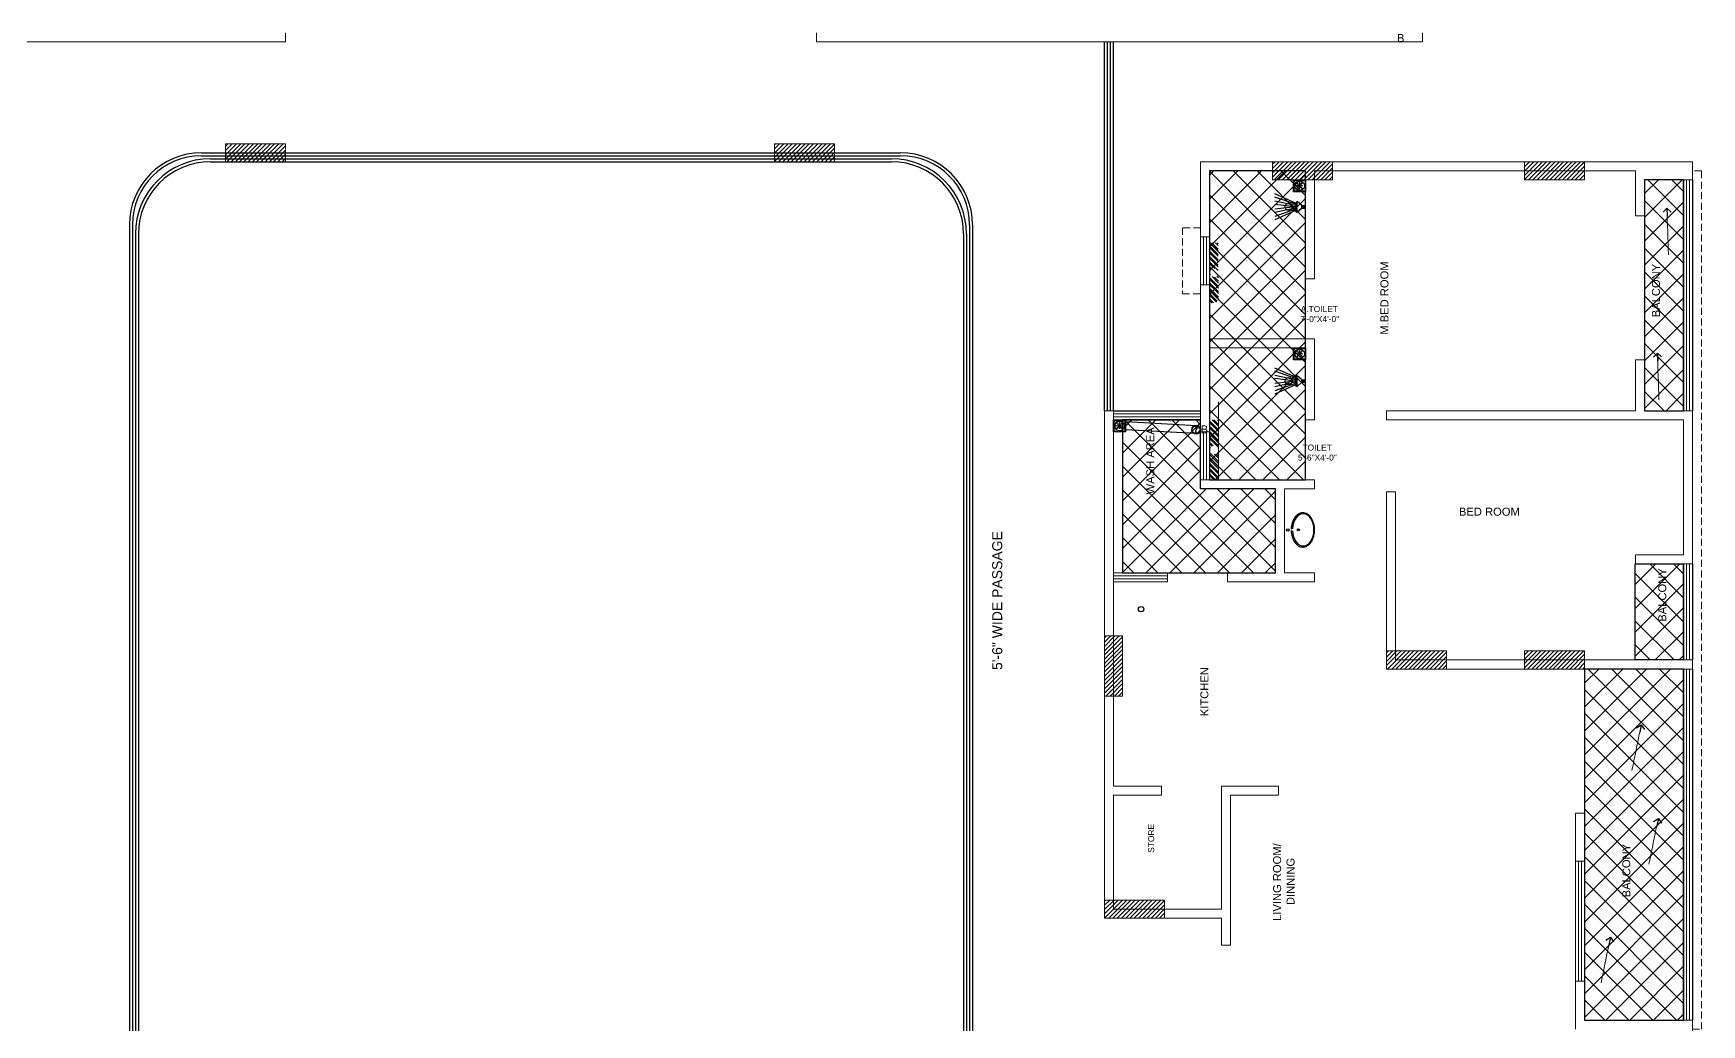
# Model space of a CAD drawing. Header units: inches. Extents: x 1807 to 67852, y 1160 to 20242.
# Drawn here: x 19589 to 20423, y 8973 to 9468 of the extents above; entities that cross this region are included whole.
import ezdxf

# ---------------------------------------------------------------- set-up
doc = ezdxf.new("R2010")
doc.units = ezdxf.units.IN
doc.header["$MEASUREMENT"] = 0
doc.linetypes.add('DASHED', pattern=[0.75, 0.5, -0.25])
doc.layers.get('0').update_dxf_attribs({"lineweight": 20})
for name, color, linetype, lineweight in [('4 upvc pip hatch', 6, 'Continuous', 5), ('4. UPCV', 6, 'Continuous', 30), ('AP_TEXT', 7, 'Continuous', 13), ('Bathing', 3, 'Continuous', 30), ('column_01', 7, 'Continuous', 18), ('Dummy wall', 8, 'Continuous', 18), ('HATCH', 8, 'Continuous', 0), ('N.WALL', 7, 'Continuous', 25), ('PROJ.', 8, 'DASHED', 20), ('RAILING', 8, 'Continuous', 25), ('Railing 01', 8, 'Continuous', 18), ('SHOP TEXT', 7, 'Continuous', 15), ('SUNK', 216, 'Continuous', 30), ('SUNK HTACH', 165, 'Continuous', 15), ('wall', 7, 'Continuous', 20), ('WINDOW', 8, 'Continuous', 15)]:
    doc.layers.add(name, color=color, linetype=linetype, lineweight=lineweight)
doc.styles.add('Krupalu', font='arial.ttf', dxfattribs={"height": 8})
doc.styles.add('Krupalu 1', font='arial.ttf')
doc.dimstyles.new('Krupalu', dxfattribs={"dimtxt": 4, "dimasz": 4, "dimexe": 0, "dimexo": 0, "dimgap": 0.09, "dimtad": 0, "dimtoh": 1, "dimdec": 0, "dimzin": 3, "dimdsep": 46, "dimlunit": 4, "dimtxsty": 'Krupalu', "dimblk": 'DOTSMALL', "dimcen": 0, "dimse1": 1, "dimse2": 1, "dimclrd": 256, "dimclre": 256, "dimclrt": 7, "dimadec": 0, "dimazin": 0, "dimtfac": 1, "dimtdec": 0, "dimtofl": 0, "dimtmove": 1, "dimatfit": 0, "dimldrblk": 'OPEN90', "dimfxl": 1, "dimtolj": 1, "dimtzin": 0, "dimlwd": -1, "dimarcsym": 0})
pattern_1 = [(45, (-2883.8112, 0), (-1.0606601718, 1.0606601718), [])]
pattern_2 = [(135, (25004.1776, -55328.927), (5.9662135, 5.9662135), []), (45, (25004.1776, -55328.927), (5.9662135, -5.9662135), [])]
pattern_3 = [(315, (-71376.2134, 21437.0292), (1.325825215, 1.325825215), []), (315, (-71376.2134, 21436.1453), (1.325825215, 1.325825215), [])]

# ---------------------------------------------------------------- blocks, each defined once
blk = doc.blocks.new('dfhtutrut')
at = {"layer": 'HATCH'}
h = blk.add_hatch(dxfattribs=at)
h.set_pattern_fill('ANSI31', color=256, scale=12, style=0)
h.set_pattern_definition(pattern_1)
h.paths.add_polyline_path([(142529.43, -630244.48), (142499.43, -630244.48), (142499.43, -630253.48), (142529.43, -630253.48)])
h = blk.add_hatch(dxfattribs=at)
h.set_pattern_fill('ANSI31', color=256, scale=12, style=0)
h.set_pattern_definition(pattern_1)
h.paths.add_polyline_path([(142803.93, -630244.48), (142773.93, -630244.48), (142773.93, -630253.48), (142803.93, -630253.48)])
h = blk.add_hatch(dxfattribs=at)
h.set_pattern_fill('ANSI31', color=256, scale=12, style=0)
h.set_pattern_definition(pattern_1)
h.paths.add_polyline_path([(143022.93, -630262.48), (143052.93, -630262.48), (143052.93, -630253.48), (143022.93, -630253.48)])
h = blk.add_hatch(dxfattribs=at)
h.set_pattern_fill('ANSI31', color=256, scale=12, style=0)
h.set_pattern_definition(pattern_1)
h.paths.add_polyline_path([(143178.93, -630262.48), (143148.93, -630262.48), (143148.93, -630253.48), (143178.93, -630253.48)])
h = blk.add_hatch(dxfattribs=at)
h.set_pattern_fill('ANSI31', color=256, scale=12, style=0)
h.set_pattern_definition(pattern_1)
h.paths.add_polyline_path([(142938.93, -630490.48), (142938.93, -630520.48), (142947.93, -630520.48), (142947.93, -630490.48)])
h = blk.add_hatch(dxfattribs=at)
h.set_pattern_fill('ANSI31', color=256, scale=12, style=0)
h.set_pattern_definition(pattern_1)
h.paths.add_polyline_path([(143079.93, -630506.98), (143109.93, -630506.98), (143109.93, -630497.98), (143079.93, -630497.98)])
h = blk.add_hatch(dxfattribs=at)
h.set_pattern_fill('ANSI31', color=256, scale=12, style=0)
h.set_pattern_definition(pattern_1)
h.paths.add_polyline_path([(143178.93, -630506.98), (143148.93, -630506.98), (143148.93, -630497.98), (143178.93, -630497.98)])
h = blk.add_hatch(dxfattribs=at)
h.set_pattern_fill('ANSI31', color=256, scale=12, style=0)
h.set_pattern_definition(pattern_1)
h.paths.add_polyline_path([(142938.93, -630631.48), (142968.93, -630631.48), (142968.93, -630622.48), (142938.93, -630622.48)])
at = {"layer": 'column_01'}
for points in [[(142529.43, -630244.48), (142499.43, -630244.48), (142499.43, -630253.48), (142529.43, -630253.48)], [(142803.93, -630244.48), (142773.93, -630244.48), (142773.93, -630253.48), (142803.93, -630253.48)], [(143022.93, -630262.48), (143052.93, -630262.48), (143052.93, -630253.48), (143022.93, -630253.48)], [(143178.93, -630262.48), (143148.93, -630262.48), (143148.93, -630253.48), (143178.93, -630253.48)], [(142938.93, -630490.48), (142938.93, -630520.48), (142947.93, -630520.48), (142947.93, -630490.48)], [(143079.93, -630506.98), (143109.93, -630506.98), (143109.93, -630497.98), (143079.93, -630497.98)], [(143178.93, -630506.98), (143148.93, -630506.98), (143148.93, -630497.98), (143178.93, -630497.98)], [(142938.93, -630631.48), (142968.93, -630631.48), (142968.93, -630622.48), (142938.93, -630622.48)]]:
    blk.add_lwpolyline(points, close=True, dxfattribs=at)
blk = doc.blocks.new('rwrwq')
at = {"layer": 'Bathing'}
for points in [[(19894.37, -3202.34), (19894.37, -3196.34), (19900.37, -3196.34), (19900.37, -3202.34)], [(19894.65, -3202.07), (19894.65, -3196.62), (19900.1, -3196.62), (19900.1, -3202.07)]]:
    blk.add_lwpolyline(points, close=True, dxfattribs=at)
for centre, radius in [((19897.37, -3199.34), 2.42), ((19895.5, -3199.34), 0.129), ((19895.93, -3197.89), 0.129), ((19895.93, -3200.79), 0.129), ((19896.22, -3199.34), 0.129), ((19896.42, -3198.38), 0.129), ((19896.42, -3200.3), 0.129), ((19896.87, -3199.34), 0.129), ((19896.94, -3198.91), 0.129), ((19896.94, -3199.77), 0.129), ((19897.37, -3198.11), 0.129), ((19897.37, -3198.11), 0.129), ((19897.37, -3198.83), 0.129), ((19897.37, -3198.83), 0.129), ((19897.37, -3199.34), 0.129), ((19897.37, -3199.85), 0.129), ((19897.37, -3199.85), 0.129), ((19897.37, -3200.57), 0.129), ((19897.37, -3200.57), 0.129), ((19897.37, -3201.28), 0.129), ((19897.37, -3201.28), 0.129), ((19897.81, -3198.91), 0.129), ((19897.81, -3199.77), 0.129), ((19897.88, -3199.34), 0.129), ((19898.33, -3198.38), 0.129), ((19898.33, -3200.3), 0.129), ((19898.52, -3199.34), 0.129), ((19898.82, -3197.89), 0.129), ((19898.82, -3200.79), 0.129)]:
    blk.add_circle(centre, radius, dxfattribs=at)
blk = doc.blocks.new('Shower')
at = {"layer": 'Bathing'}
h = blk.add_hatch(color=256, dxfattribs=at)
h.paths.add_polyline_path([(60267.42, -3620.43), (60268.65, -3620.43), (60268.65, -3618.64), (60267.42, -3618.64)])
h.paths.add_polyline_path([(60270.16, -3623.63), (60270.73, -3622.8), (60265.35, -3622.8), (60266.15, -3623.63)])
at = {"layer": 'Bathing', "ltscale": 3}
for p, q in [((60267.42, -3620.43), (60267.42, -3618.64)), ((60268.65, -3618.64), (60267.42, -3618.64)), ((60268.65, -3618.64), (60267.42, -3618.64)), ((60268.65, -3620.43), (60268.65, -3618.64)), ((60266.15, -3623.63), (60261.5, -3634)), ((60266.78, -3623.63), (60263.15, -3634)), ((60267.42, -3623.63), (60265.17, -3634)), ((60267.42, -3620.43), (60265.35, -3622.8)), ((60265.35, -3622.8), (60266.15, -3623.63)), ((60270.73, -3622.8), (60265.35, -3622.8)), ((60266.15, -3623.63), (60270.16, -3623.63)), ((60268.04, -3623.63), (60266.8, -3634)), ((60268.65, -3620.43), (60267.42, -3620.43)), ((60268.65, -3620.43), (60267.42, -3620.43)), ((60268.04, -3623.63), (60269.27, -3634)), ((60268.65, -3620.43), (60270.73, -3622.8)), ((60268.65, -3623.63), (60270.9, -3634)), ((60269.29, -3623.63), (60272.92, -3634)), ((60269.92, -3623.63), (60274.57, -3634)), ((60270.16, -3623.63), (60270.73, -3622.8))]:
    blk.add_line(p, q, dxfattribs=at)
for points in [[(60267.42, -3620.43), (60265.35, -3622.8)], [(60270.73, -3622.8), (60268.65, -3620.43)]]:
    blk.add_lwpolyline(points, dxfattribs=at)
blk.add_circle((60268.04, -3627.04), 1.78, dxfattribs=at)
blk = doc.blocks.new('_DotSmall')
at = {"color": 0, "linetype": 'ByBlock', "const_width": 0.5}
blk.add_lwpolyline([(-0.0625, 0, 1), (0.0625, 0, 1)], format="xyb", close=True, dxfattribs=at)
blk = doc.blocks.new('_Open90')
at = {"color": 0, "linetype": 'ByBlock', "lineweight": -2}
for p, q in [((0, 0), (-1, 0)), ((-0.5, 0.5), (0, 0)), ((0, 0), (-0.5, -0.5))]:
    blk.add_line(p, q, dxfattribs=at)

msp = doc.modelspace()

# ---------------------------------------------------------------- hatches: boundary and pattern name
at = {"layer": '4 upvc pip hatch', "ltscale": 10}
h = msp.add_hatch(dxfattribs=at)
h.set_pattern_fill('ANSI31', color=256, scale=2, angle=360, style=0)
h.set_pattern_definition([(135, (62618.15662, -84542.61441), (0.1767766953, 0.1767766953), [])])
edge = h.paths.add_edge_path()
edge.add_spline(control_points=[(20169.66, 9272.29), (20169.94, 9271.91), (20170.62, 9270.99), (20169.11, 9269.62), (20169.77, 9268.68), (20170.04, 9268.31)], knot_values=[0, 0, 0, 0, 1.259254, 3.09623, 4.348223, 4.348223, 4.348223, 4.348223], degree=3, periodic=0)
edge.add_arc((20169.8, 9270.29), 2, 0, 96.73796, ccw=False)
edge.add_arc((20169.8, 9270.29), 2, 274.06339, 360, ccw=False)
h = msp.add_hatch(dxfattribs=at)
h.set_pattern_fill('ANSI31', color=256, scale=2, angle=360, style=0)
h.set_pattern_definition([(135, (62618.15662, -84542.61441), (0.1767766953, 0.1767766953), [])])
edge = h.paths.add_edge_path()
edge.add_spline(control_points=[(20169.66, 9272.29), (20169.94, 9271.91), (20170.62, 9270.99), (20169.11, 9269.62), (20169.77, 9268.68), (20170.04, 9268.31)], knot_values=[0, 0, 0, 0, 1.259254, 3.09623, 4.348223, 4.348223, 4.348223, 4.348223], degree=3, periodic=0)
edge.add_arc((20169.8, 9270.29), 2, 0, 96.73796, ccw=False)
edge.add_arc((20169.8, 9270.29), 2, 274.06339, 360, ccw=False)
at = {"layer": 'Dummy wall', "ltscale": 10}
h = msp.add_hatch(dxfattribs=at)
h.set_pattern_fill('ANSI32', color=256, scale=5, angle=270, style=0)
h.set_pattern_definition(pattern_3)
h.paths.add_polyline_path([(20181, 9345.69), (20181, 9344.14), (20181, 9335.52), (20179.87, 9333.67), (20176.5, 9333.67), (20176.5, 9342.67), (20176.5, 9363.67), (20176.86, 9363.67), (20176.86, 9349.44, 0.091616), (20176.72, 9348.67, 1), (20181, 9348.67)])
h = msp.add_hatch(dxfattribs=at)
h.set_pattern_fill('ANSI32', color=256, scale=5, angle=270, style=0)
h.set_pattern_definition(pattern_3)
h.paths.add_polyline_path([(20180.86, 9363.67), (20180.86, 9349.44, 0.688072), (20176.86, 9349.44), (20176.86, 9363.67)])
h = msp.add_hatch(dxfattribs=at)
h.set_pattern_fill('ANSI32', color=256, scale=5, angle=270, style=0)
h.set_pattern_definition(pattern_3)
h.paths.add_polyline_path([(20176.5, 9275.17), (20181, 9275.17), (20181, 9264.62), (20181, 9263.16), (20181, 9260.17, 2.414214), (20178.86, 9258.03, 0.408178), (20181, 9260.13), (20181, 9257.19), (20181, 9255.64), (20181, 9245.17), (20176.5, 9245.17), (20176.5, 9269.17)])
at = {"layer": 'SUNK HTACH', "ltscale": 10}
h = msp.add_hatch(dxfattribs=at)
h.set_pattern_fill('ANSI37', color=256, scale=67.5, angle=180, style=0)
h.set_pattern_definition(pattern_2)
h.paths.add_polyline_path([(20224.5, 9399.67), (20176.5, 9399.67), (20176.5, 9245.17), (20224.5, 9245.17)])
h = msp.add_hatch(dxfattribs=at)
h.set_pattern_fill('ANSI37', color=114, scale=67.5, angle=180, style=0)
h.set_pattern_definition(pattern_2)
h.paths.add_polyline_path([(20394, 9279.67), (20413.5, 9279.67), (20413.5, 9395.17), (20394, 9395.17)])
h = msp.add_hatch(dxfattribs=at)
h.set_pattern_fill('ANSI37', color=256, scale=67.5, angle=180, style=0)
h.set_pattern_definition(pattern_2)
h.paths.add_polyline_path([(20209.5, 9198.67), (20133, 9198.67), (20133, 9275.17), (20172, 9275.17), (20172, 9240.67), (20209.5, 9240.67), (20209.5, 9198.67)])
h = msp.add_hatch(dxfattribs=at)
h.set_pattern_fill('ANSI37', color=114, scale=67.5, angle=180, style=0)
h.set_pattern_definition([(135, (25003.986, -55328.927), (5.9662135, 5.9662135), []), (45, (25003.986, -55328.927), (5.9662135, -5.9662135), [])])
h.paths.add_polyline_path([(20389.31, 9203.17), (20413.31, 9203.17), (20413.31, 9155.17), (20389.31, 9155.17)])
h = msp.add_hatch(dxfattribs=at)
h.set_pattern_fill('ANSI37', color=114, scale=67.5, angle=180, style=0)
h.set_pattern_definition(pattern_2)
h.paths.add_polyline_path([(20364, 8975.17), (20413.5, 8975.17), (20413.5, 9150.67), (20364, 9150.67)])

# ---------------------------------------------------------------- linework, layer by layer
at = {"layer": '4. UPCV', "ltscale": 10}
for p, q in [((20169.91, 9272.29, -3.91), (20134.61, 9274.17)), ((20169.7, 9268.3, -3.91), (20134.4, 9270.18))]:
    msp.add_line(p, q, dxfattribs=at)
for radius in [2.2, 2.2, 2, 2]:
    msp.add_circle((20169.8, 9270.29, -3.91), radius, dxfattribs=at)
msp.add_open_spline([(20169.66, 9272.29, -3.91), (20169.94, 9271.91, -3.91), (20170.62, 9270.99, -3.91), (20169.11, 9269.62, -3.91), (20169.77, 9268.68, -3.91), (20170.04, 9268.31, -3.91)], degree=3, knots=[0, 0, 0, 0, 1.259254, 3.096229, 4.348222, 4.348222, 4.348222, 4.348222], dxfattribs=at)
msp.add_open_spline([(20169.66, 9272.29, -3.91), (20169.94, 9271.91, -3.91), (20170.62, 9270.99, -3.91), (20169.11, 9269.62, -3.91), (20169.77, 9268.68, -3.91), (20170.04, 9268.31, -3.91)], degree=3, knots=[0, 0, 0, 0, 1.259254, 3.096229, 4.348222, 4.348222, 4.348222, 4.348222], dxfattribs=at)
at = {"layer": 'Bathing'}
for centre, radius in [((20215.62, 9220.16), 0.616), ((20220.84, 9220.22), 0.548), ((20220.84, 9220.22), 0.403)]:
    msp.add_circle(centre, radius, dxfattribs=at)
at = {"layer": 'Bathing', "extrusion": (2.76424e-10, -0.000530124, 1)}
msp.add_circle((20142.27, 9180.57, -4.42), 1.32, dxfattribs=at)
at = {"layer": 'Bathing'}
msp.add_ellipse((20223.35, 9220.22), major_axis=(0, 8.06), ratio=0.663758, start_param=1.630196, end_param=7.796446, dxfattribs=at)
for points, knots in [([(20217.31, 9219.83), (20217.34, 9218.78), (20217.5, 9217.74), (20218.11, 9215.65), (20218.61, 9214.62), (20219.88, 9212.96), (20220.65, 9212.32), (20222.1, 9211.7), (20222.74, 9211.59), (20224, 9211.65), (20224.63, 9211.84), (20225.79, 9212.47), (20226.33, 9212.92), (20227.28, 9214.02), (20227.69, 9214.68), (20228.5, 9216.47), (20228.82, 9217.69), (20229.06, 9220.21), (20228.99, 9221.51), (20228.48, 9223.94), (20228.03, 9225.08), (20226.83, 9226.96), (20226.08, 9227.7), (20224.58, 9228.53), (20223.87, 9228.72), (20223.16, 9228.72)], [1.610972, 1.610972, 1.610972, 1.610972, 1.985827, 1.985827, 2.425311, 2.425311, 2.864794, 2.864794, 3.176532, 3.176532, 3.48827, 3.48827, 3.800008, 3.800008, 4.111746, 4.111746, 4.567037, 4.567037, 5.022328, 5.022328, 5.477619, 5.477619, 5.93291, 5.93291, 6.283185, 6.283185, 6.283185, 6.283185]), ([(20223.16, 9228.72), (20222.69, 9228.72), (20222.23, 9228.64), (20220.92, 9228.19), (20220.13, 9227.6), (20218.8, 9226.03), (20218.27, 9225.04), (20217.55, 9222.88), (20217.35, 9221.73), (20217.32, 9220.56)], [0, 0, 0, 0, 0.227893, 0.227893, 0.667377, 0.667377, 1.10686, 1.10686, 1.523521, 1.523521, 1.523521, 1.523521])]:
    msp.add_open_spline(points, degree=3, knots=knots, dxfattribs=at)
at = {"layer": 'PROJ.', "ltscale": 7}
for points in [[(20418, 8970.67), (20422.5, 8970.67), (20422.5, 9399.67), (20418, 9399.67)], [(20172, 9371.17), (20163, 9371.17), (20163, 9338.17), (20172, 9338.17)]]:
    msp.add_lwpolyline(points, dxfattribs=at)
at = {"layer": 'RAILING'}
for p, q in [((20124, 9279.67), (20124, 9464.17)), ((20125.5, 9279.67), (20125.5, 9464.17)), ((20127, 9279.67), (20127, 9464.17)), ((20128.5, 9279.67), (20128.5, 9464.17)), ((19672.5, 9408.67), (20022, 9408.67)), ((19672.5, 9407.17), (20022, 9407.17)), ((19677, 9405.67), (20017.5, 9405.67)), ((19677, 9404.17), (20017.5, 9404.17)), ((20413.5, 9395.17), (20413.5, 9279.67)), ((20418, 9395.17), (20418, 9279.67)), ((19636.5, 9372.67), (19636.5, 8606.17)), ((19638, 9372.67), (19638, 8606.17)), ((19639.5, 9368.17), (19639.5, 8606.17)), ((19641, 9368.17), (19641, 8606.17)), ((20053.5, 9368.17), (20053.5, 8605.97)), ((20055, 9368.17), (20055, 8605.96)), ((20056.5, 9372.67), (20056.5, 8605.94)), ((20058, 9372.67), (20058, 8605.93)), ((20128.5, 9279.67), (20172, 9279.67)), ((20128.5, 9275.17), (20172, 9275.17)), ((20413.5, 9203.17), (20413.5, 9155.17)), ((20418, 9203.17), (20418, 9155.17)), ((20413.5, 9150.67), (20413.5, 8975.17)), ((20418, 9150.67), (20418, 8975.17))]:
    msp.add_line(p, q, dxfattribs=at)
for centre, radius, start, end in [((19672.5, 9372.67), 36, 90, 180), ((20022, 9372.67), 36, 0, 90), ((19672.5, 9372.67), 34.5, 90, 180), ((19677, 9368.17), 37.5, 90, 180), ((19677, 9368.17), 36, 90, 180), ((20017.5, 9368.17), 37.5, 0, 90), ((20017.5, 9368.17), 36, 0, 90), ((20022, 9372.67), 34.5, 0, 90)]:
    msp.add_arc(centre, radius, start, end, dxfattribs=at)
at = {"layer": 'Railing 01'}
for p, q in [((20415, 9395.17), (20415, 9279.67)), ((20416.5, 9395.17), (20416.5, 9279.67)), ((20128.5, 9278.17), (20172, 9278.17)), ((20128.5, 9276.67), (20172, 9276.67)), ((20415, 9203.17), (20415, 9155.17)), ((20416.5, 9203.17), (20416.5, 9155.17)), ((20415, 9150.67), (20415, 8975.17)), ((20416.5, 9150.67), (20416.5, 8975.17))]:
    msp.add_line(p, q, dxfattribs=at)
at = {"layer": 'SUNK'}
for points in [[(20224.5, 9399.67), (20176.5, 9399.67), (20176.5, 9245.17), (20224.5, 9245.17)], [(20394, 9279.67), (20413.5, 9279.67), (20413.5, 9395.17), (20394, 9395.17)], [(20389.31, 9203.17), (20413.31, 9203.17), (20413.31, 9155.17), (20389.31, 9155.17)], [(20364, 8975.17), (20413.5, 8975.17), (20413.5, 9150.67), (20364, 9150.67)]]:
    msp.add_lwpolyline(points, close=True, dxfattribs=at)
msp.add_lwpolyline([(20209.5, 9198.67), (20209.5, 9240.67), (20172, 9240.67), (20172, 9275.17), (20133, 9275.17), (20133, 9198.67), (20209.5, 9198.67)], dxfattribs=at)
at = {"layer": 'wall'}
for p, q in [((19714.5, 9468.67), (19714.5, 9464.17)), ((19980, 9468.67), (19980, 9464.17)), ((20283, 9468.67), (20283, 9464.17)), ((19714.5, 9464.17), (19411.5, 9464.17)), ((19980, 9464.17), (20283, 9464.17)), ((20172, 9404.17), (20418, 9404.17)), ((20172, 9366.67), (20172, 9404.17)), ((20176.5, 9399.67), (20224.5, 9399.67)), ((20176.5, 9366.67), (20176.5, 9399.67)), ((20224.5, 9399.67), (20224.5, 9345.67)), ((20229, 9399.67), (20229, 9345.67)), ((20229, 9399.67), (20389.5, 9399.67)), ((20389.5, 9399.67), (20389.5, 9377.17)), ((20418, 9395.17), (20418, 9404.17)), ((20394, 9395.17), (20418, 9395.17)), ((20394, 9395.17), (20394, 9377.17)), ((20394, 9377.17), (20389.5, 9377.17)), ((20172, 9366.67), (20176.5, 9366.67)), ((20172, 9269.17, -4), (20172, 9342.67)), ((20172, 9342.67), (20176.5, 9342.67)), ((20176.5, 9269.17, -4), (20176.5, 9342.67)), ((20224.5, 9345.67), (20229, 9345.67)), ((20176.5, 9315.67), (20229, 9315.67)), ((20176.5, 9311.17), (20224.5, 9311.17)), ((20224.5, 9311.17), (20224.5, 9275.17)), ((20229, 9315.67), (20229, 9275.17)), ((20394, 9305.17), (20389.5, 9305.17)), ((20389.5, 9305.17), (20389.5, 9279.67)), ((20394, 9305.17), (20394, 9279.67)), ((20181, 9245.17), (20181, 9284.19)), ((20124, 9279.67), (20124, 9026.17)), ((20128.5, 9279.67), (20124, 9279.67)), ((20128.5, 9279.67), (20128.5, 9092.17)), ((20224.5, 9275.17), (20229, 9275.17)), ((20265, 9279.67), (20265, 9275.17)), ((20265, 9279.67), (20389.5, 9279.67)), ((20265, 9275.17), (20413.5, 9275.17)), ((20394, 9279.67), (20418, 9279.67)), ((20413.5, 9275.17), (20413.5, 9207.67)), ((20418, 9279.67), (20418, 9203.17)), ((20172, 9269.17, -4), (20176.5, 9269.17, -4)), ((20172, 9240.67), (20172, 9245.17, -4)), ((20172, 9245.17, -4), (20176.5, 9245.17, -4)), ((20176.5, 9245.17), (20176.5, 9245.17, -4)), ((20176.5, 9245.17), (20229, 9245.17)), ((20229, 9245.17), (20229, 9240.67)), ((20172, 9240.67), (20209.5, 9240.67)), ((20209.5, 9240.67), (20209.5, 9198.67)), ((20214, 9240.67), (20214, 9198.67)), ((20214, 9240.67), (20229, 9240.67)), ((20265, 9239.17), (20269.5, 9239.17)), ((20265, 9239.17), (20265, 9150.67)), ((20269.5, 9239.17), (20269.5, 9155.17)), ((20389.5, 9207.67), (20413.5, 9207.67)), ((20389.5, 9207.67), (20389.5, 9203.17)), ((20389.5, 9203.17), (20418, 9203.17)), ((20155.5, 9198.67), (20155.5, 9194.17)), ((20185.5, 9198.67), (20185.5, 9194.17)), ((20209.5, 9198.67), (20185.5, 9198.67)), ((20229, 9194.17), (20185.5, 9194.17)), ((20229, 9198.67), (20214, 9198.67)), ((20229, 9198.67), (20229, 9194.17)), ((20265, 9150.67), (20418, 9150.67)), ((20269.5, 9155.17), (20418, 9155.17)), ((20418, 9150.67), (20418, 9155.17)), ((20152.5, 9092.17), (20128.5, 9092.17)), ((20152.5, 9092.17), (20152.5, 9087.67)), ((20211, 9092.17), (20182.5, 9092.17)), ((20182.5, 9092.17), (20182.5, 9030.67)), ((20211, 9092.17), (20211, 9087.67)), ((20152.5, 9087.67), (20128.5, 9087.67)), ((20128.5, 9087.67), (20128.5, 9030.67)), ((20211, 9087.67), (20187, 9087.67)), ((20187, 9087.67), (20187, 9012.67)), ((20359.5, 9078.67), (20364, 9078.67)), ((20359.5, 9078.67), (20359.5, 9054.67)), ((20364, 9078.67), (20364, 9054.67)), ((20359.5, 9054.67), (20364, 9054.67)), ((20182.5, 9026.17), (20124, 9026.17)), ((20182.5, 9030.67), (20128.5, 9030.67)), ((20182.5, 9026.17), (20182.5, 9012.67)), ((20187, 9012.67), (20182.5, 9012.67)), ((20359.5, 8994.67), (20364, 8994.67)), ((20359.5, 8994.67), (20359.5, 8970.67)), ((20364, 8994.67), (20364, 8975.17)), ((20418, 8975.17), (20364, 8975.17)), ((20418, 8975.17), (20418, 8966.17))]:
    msp.add_line(p, q, dxfattribs=at)
at = {"layer": 'WINDOW'}
for p, q in [((20172, 9342.67), (20172, 9366.67)), ((20173.5, 9342.67), (20173.5, 9366.67)), ((20175, 9342.67), (20175, 9366.67)), ((20176.5, 9342.67), (20176.5, 9366.67)), ((20172, 9245.17, -4), (20172, 9269.17, -4)), ((20173.5, 9245.17, -4), (20173.5, 9269.17, -4)), ((20175, 9245.17, -4), (20175, 9269.17, -4)), ((20176.5, 9245.17, -4), (20176.5, 9269.17, -4)), ((20155.5, 9198.67), (20128.5, 9198.67)), ((20155.5, 9197.17), (20128.5, 9197.17)), ((20155.5, 9195.67), (20128.5, 9195.67)), ((20155.5, 9194.17), (20128.5, 9194.17)), ((20359.5, 9054.67), (20359.5, 8994.67)), ((20361, 9054.67), (20361, 8994.67)), ((20362.5, 9054.67), (20362.5, 8994.67)), ((20364, 9054.67), (20364, 8994.67))]:
    msp.add_line(p, q, dxfattribs=at)

# ---------------------------------------------------------------- block references
at = {"layer": 'Bathing'}
for name, p, rotation in [('rwrwq', (23420.84, 29289.55), 270.0000000000001), ('Shower', (23843.14, 69649.71), 270), ('rwrwq', (23420.84, 29205.55), 270.0000000000001), ('Shower', (23843.14, 69562.6), 270), ('rwrwq', (23330.84, 29169.55), 270.0000000000001)]:
    msp.add_blockref(name, p, dxfattribs=dict(at, rotation=rotation))
at = {"layer": 'column_01'}
msp.add_blockref('dfhtutrut', (-122814.93, 639657.65), dxfattribs=at)

# ---------------------------------------------------------------- texts
at = {"layer": '4. UPCV', "ltscale": 10, "style": 'Krupalu 1'}
msp.add_text('B', height=4, dxfattribs=at).set_placement((20270.18, 9464.05))
msp.add_text('B', height=4, rotation=360, dxfattribs=at).set_placement((20172.07, 9268.41, -3.91))
msp.add_text('B', height=4, rotation=360, dxfattribs=at).set_placement((20172.07, 9268.41, -3.91))
at = {"layer": 'AP_TEXT', "style": 'Krupalu 1'}
for s, height, p in [('M.BED ROOM', 4, (20265.92, 9317.76)), ('BALCONY', 4, (20401.66, 9326.46)), ('WASH AREA', 4, (20148.87, 9237.94)), ('BALCONY', 4, (20404.83, 9174.31)), ('KITCHEN', 4, (20175.92, 9127.06)), ('STORE ', 3, (20148.81, 9058.79)), ('LIVING ROOM/', 4, (20212.27, 9024.75)), ('BALCONY', 4, (20386.84, 9036.54)), ('DINNING', 4, (20218.98, 9032.68))]:
    msp.add_text(s, height=height, rotation=90, dxfattribs=at).set_placement(p)
for s, height, p in [('7\'-0"X4\'-0"', 3, (20221.8, 9324.06)), ('A.TOILET', 3, (20222.05, 9329.06)), ('5\'-6"X4\'-0"', 3, (20220.67, 9254.86)), ('TOILET', 3, (20222.94, 9259.86)), ('BED ROOM', 4, (20301.18, 9227.31))]:
    msp.add_text(s, height=height, dxfattribs=at).set_placement(p)
at = {"layer": 'SHOP TEXT', "ltscale": 0.1, "style": 'Krupalu 1'}
msp.add_text('5\'-6" WIDE PASSAGE', height=5, rotation=90, dxfattribs=at).set_placement((20072.84, 9150.17))

# ---------------------------------------------------------------- leaders
at = {"layer": 'N.WALL', "color": 1, "path_type": 1}
for points in [[(20405.14, 9381.01), (20405.93, 9357.72)], [(20400.39, 9308.56), (20401.17, 9285.28)], [(20392.35, 9122.77), (20387.63, 9099.95)], [(20400.86, 9075.93), (20396.15, 9053.11)], [(20376.95, 9016.64), (20372.24, 8993.82)]]:
    msp.add_leader(points, dimstyle='Krupalu', override={"dimgap": 0.09, "dimtad": 0, "dimclrd": 1}, dxfattribs=at)

doc.saveas('drawing.dxf')
